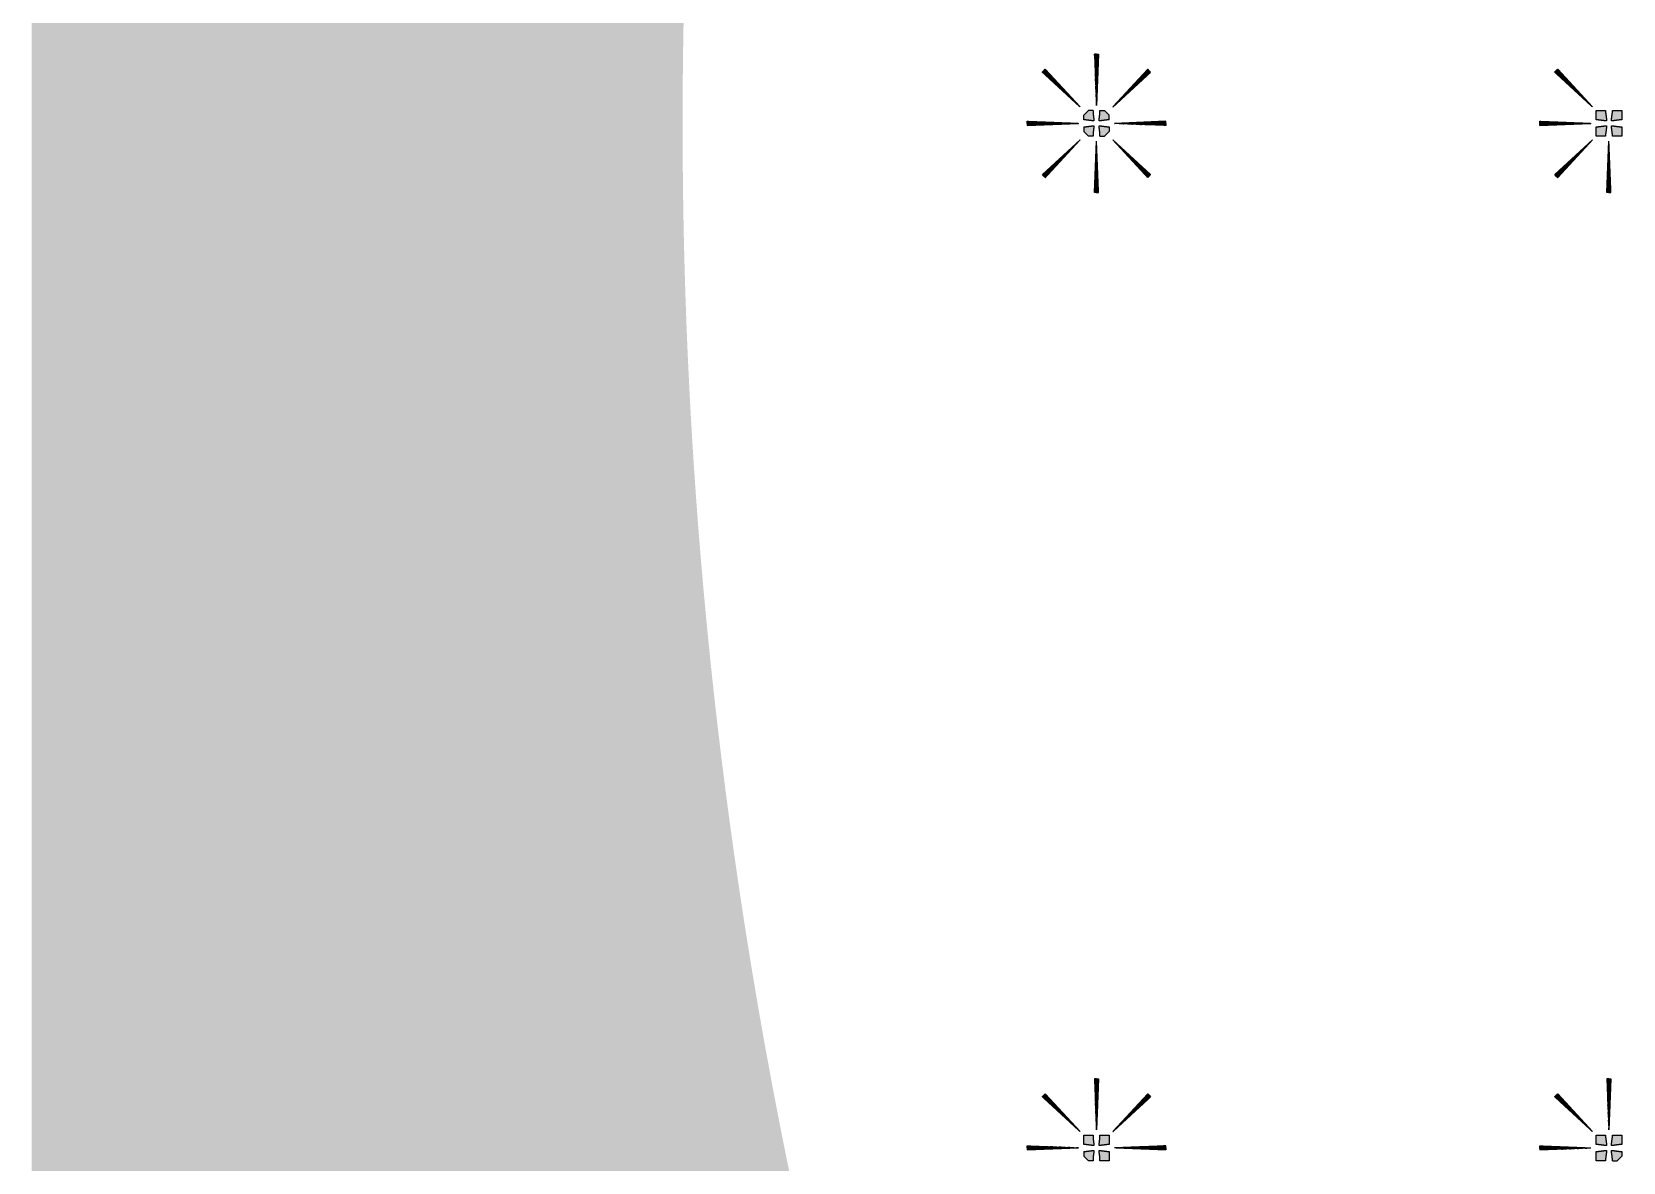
# Model space of a CAD drawing. Header units: inches. Extents: x 0 to 114300, y 0 to 114300.
# Drawn here: x 0 to 15528, y 47011 to 58043 of the extents above; entities that cross this region are included whole.
import ezdxf

# ---------------------------------------------------------------- set-up
doc = ezdxf.new("R2010")
doc.units = ezdxf.units.IN
doc.header["$MEASUREMENT"] = 0

msp = doc.modelspace()

# ---------------------------------------------------------------- hatches: boundary and pattern name
h = msp.add_hatch()
h.set_pattern_fill('ANSI31', color=256, scale=100)
h.set_pattern_definition([(45, (-3636.991615157836, -6349.999986349467), (-8.838834764831843, 8.838834764831843), [])])
h.paths.add_polyline_path([(114299.999984239, 1.365051866741851e-05), (-1.576103386469185e-05, 1.365053685731255e-05), (-1.57610047608614e-05, 114300.0000136505), (114299.999984239, 114300.0000136505)])
edge = h.paths.add_edge_path(flags=16)
edge.add_arc((57149.99912417756, 57150.00082753434), 50800, 288.35843707481706, 529.7953069524029, ccw=False)
edge.add_line((73149.9991241775, 8935.480193185991), (41149.9991241776, 8935.480193186))
edge.add_arc((57149.99912417756, 57150.00082753434), 50800, 190.2046930475971, 251.641562925183, ccw=False)
edge.add_arc((57149.9991244257, 57150.00082761667), 50800.00000025876, 169.795306952608, 190.2046930475971, ccw=False)
h = msp.add_hatch()
h.set_pattern_fill('ANSI31', color=256, scale=10)
h.set_pattern_definition([(45, (0, 0), (-0.8838834764831844, 0.8838834764831844), [])])
h.paths.add_polyline_path([(15513.9684, 47070.4995), (15468.4684, 47024.9995), (15422.9684, 47024.9995), (15422.9684, 47049.9995), (15419.9684, 47049.9995), (15419.9684, 47074.9995), (15416.9684, 47074.9995), (15416.9684, 47099.9995), (15413.9684, 47099.9995), (15413.9684, 47124.9995), (15438.9684, 47124.9995), (15438.9684, 47121.9995), (15463.9684, 47121.9995), (15463.9684, 47118.9995), (15488.9684, 47118.9995), (15488.9684, 47115.9995), (15513.9684, 47115.9995)])
h.paths.add_polyline_path([(10309.4684, 47024.9995), (10263.9684, 47070.4995), (10263.9684, 47115.9995), (10288.9684, 47115.9995), (10288.9684, 47118.9995), (10313.9684, 47118.9995), (10313.9684, 47121.9995), (10338.9684, 47121.9995), (10338.9684, 47124.9995), (10363.9684, 47124.9995), (10363.9684, 47099.9995), (10360.9684, 47099.9995), (10360.9684, 47074.9995), (10357.9684, 47074.9995), (10357.9684, 47049.9995), (10354.9684, 47049.9995), (10354.9684, 47024.9995)])
h.paths.add_polyline_path([(15354.9684, 47024.9995), (15263.9684, 47024.9995), (15263.9684, 47115.9995), (15288.9684, 47115.9995), (15288.9684, 47118.9995), (15313.9684, 47118.9995), (15313.9684, 47121.9995), (15338.9684, 47121.9995), (15338.9684, 47124.9995), (15363.9684, 47124.9995), (15363.9684, 47099.9995), (15360.9684, 47099.9995), (15360.9684, 47074.9995), (15357.9684, 47074.9995), (15357.9684, 47049.9995), (15354.9684, 47049.9995)])
h.paths.add_polyline_path([(15422.9684, 47274.9995), (15513.9684, 47274.9995), (15513.9684, 47183.9995), (15488.9684, 47183.9995), (15488.9684, 47180.9995), (15463.9684, 47180.9995), (15463.9684, 47177.9995), (15438.9684, 47177.9995), (15438.9684, 47174.9995), (15413.9684, 47174.9995), (15413.9684, 47199.9995), (15416.9684, 47199.9995), (15416.9684, 47224.9995), (15419.9684, 47224.9995), (15419.9684, 47249.9995), (15422.9684, 47249.9995)])
h.paths.add_polyline_path([(15263.9684, 47183.9995), (15263.9684, 47274.9995), (15354.9684, 47274.9995), (15354.9684, 47249.9995), (15357.9684, 47249.9995), (15357.9684, 47224.9995), (15360.9684, 47224.9995), (15360.9684, 47199.9995), (15363.9684, 47199.9995), (15363.9684, 47174.9995), (15338.9684, 47174.9995), (15338.9684, 47177.9995), (15313.9684, 47177.9995), (15313.9684, 47180.9995), (15288.9684, 47180.9995), (15288.9684, 47183.9995)])
h.paths.add_polyline_path([(10513.9684, 47115.9995), (10513.9684, 47024.9995), (10422.9684, 47024.9995), (10422.9684, 47049.9995), (10419.9684, 47049.9995), (10419.9684, 47074.9995), (10416.9684, 47074.9995), (10416.9684, 47099.9995), (10413.9684, 47099.9995), (10413.9684, 47124.9995), (10438.9684, 47124.9995), (10438.9684, 47121.9995), (10463.9684, 47121.9995), (10463.9684, 47118.9995), (10488.9684, 47118.9995), (10488.9684, 47115.9995)])
h.paths.add_polyline_path([(10422.9684, 47274.9995), (10513.9684, 47274.9995), (10513.9684, 47183.9995), (10488.9684, 47183.9995), (10488.9684, 47180.9995), (10463.9684, 47180.9995), (10463.9684, 47177.9995), (10438.9684, 47177.9995), (10438.9684, 47174.9995), (10413.9684, 47174.9995), (10413.9684, 47199.9995), (10416.9684, 47199.9995), (10416.9684, 47224.9995), (10419.9684, 47224.9995), (10419.9684, 47249.9995), (10422.9684, 47249.9995)])
h.paths.add_polyline_path([(10263.9684, 47183.9995), (10263.9684, 47274.9995), (10354.9684, 47274.9995), (10354.9684, 47249.9995), (10357.9684, 47249.9995), (10357.9684, 47224.9995), (10360.9684, 47224.9995), (10360.9684, 47199.9995), (10363.9684, 47199.9995), (10363.9684, 47174.9995), (10338.9684, 47174.9995), (10338.9684, 47177.9995), (10313.9684, 47177.9995), (10313.9684, 47180.9995), (10288.9684, 47180.9995), (10288.9684, 47183.9995)])
h.paths.add_polyline_path([(10513.9684, 57070.4995), (10468.4684, 57024.9995), (10422.9684, 57024.9995), (10422.9684, 57049.9995), (10419.9684, 57049.9995), (10419.9684, 57074.9995), (10416.9684, 57074.9995), (10416.9684, 57099.9995), (10413.9684, 57099.9995), (10413.9684, 57124.9995), (10438.9684, 57124.9995), (10438.9684, 57121.9995), (10463.9684, 57121.9995), (10463.9684, 57118.9995), (10488.9684, 57118.9995), (10488.9684, 57115.9995), (10513.9684, 57115.9995)])
h.paths.add_polyline_path([(10309.4684, 57024.9995), (10263.9684, 57070.4995), (10263.9684, 57115.9995), (10288.9684, 57115.9995), (10288.9684, 57118.9995), (10313.9684, 57118.9995), (10313.9684, 57121.9995), (10338.9684, 57121.9995), (10338.9684, 57124.9995), (10363.9684, 57124.9995), (10363.9684, 57099.9995), (10360.9684, 57099.9995), (10360.9684, 57074.9995), (10357.9684, 57074.9995), (10357.9684, 57049.9995), (10354.9684, 57049.9995), (10354.9684, 57024.9995)])
h.paths.add_polyline_path([(10263.9684, 57229.4995), (10309.4684, 57274.9995), (10354.9684, 57274.9995), (10354.9684, 57249.9995), (10357.9684, 57249.9995), (10357.9684, 57224.9995), (10360.9684, 57224.9995), (10360.9684, 57199.9995), (10363.9684, 57199.9995), (10363.9684, 57174.9995), (10338.9684, 57174.9995), (10338.9684, 57177.9995), (10313.9684, 57177.9995), (10313.9684, 57180.9995), (10288.9684, 57180.9995), (10288.9684, 57183.9995), (10263.9684, 57183.9995)])
h.paths.add_polyline_path([(10513.9684, 57229.4995), (10468.4684, 57274.9995), (10422.9684, 57274.9995), (10422.9684, 57249.9995), (10419.9684, 57249.9995), (10419.9684, 57224.9995), (10416.9684, 57224.9995), (10416.9684, 57199.9995), (10413.9684, 57199.9995), (10413.9684, 57174.9995), (10438.9684, 57174.9995), (10438.9684, 57177.9995), (10463.9684, 57177.9995), (10463.9684, 57180.9995), (10488.9684, 57180.9995), (10488.9684, 57183.9995), (10513.9684, 57183.9995)])
h.paths.add_polyline_path([(15354.9684, 57024.9995), (15263.9684, 57024.9995), (15263.9684, 57115.9995), (15288.9684, 57115.9995), (15288.9684, 57118.9995), (15313.9684, 57118.9995), (15313.9684, 57121.9995), (15338.9684, 57121.9995), (15338.9684, 57124.9995), (15363.9684, 57124.9995), (15363.9684, 57099.9995), (15360.9684, 57099.9995), (15360.9684, 57074.9995), (15357.9684, 57074.9995), (15357.9684, 57049.9995), (15354.9684, 57049.9995)])
h.paths.add_polyline_path([(15513.9684, 57115.9995), (15513.9684, 57024.9995), (15422.9684, 57024.9995), (15422.9684, 57049.9995), (15419.9684, 57049.9995), (15419.9684, 57074.9995), (15416.9684, 57074.9995), (15416.9684, 57099.9995), (15413.9684, 57099.9995), (15413.9684, 57124.9995), (15438.9684, 57124.9995), (15438.9684, 57121.9995), (15463.9684, 57121.9995), (15463.9684, 57118.9995), (15488.9684, 57118.9995), (15488.9684, 57115.9995)])
h.paths.add_polyline_path([(15422.9684, 57274.9995), (15513.9684, 57274.9995), (15513.9684, 57183.9995), (15488.9684, 57183.9995), (15488.9684, 57180.9995), (15463.9684, 57180.9995), (15463.9684, 57177.9995), (15438.9684, 57177.9995), (15438.9684, 57174.9995), (15413.9684, 57174.9995), (15413.9684, 57199.9995), (15416.9684, 57199.9995), (15416.9684, 57224.9995), (15419.9684, 57224.9995), (15419.9684, 57249.9995), (15422.9684, 57249.9995)])
h.paths.add_polyline_path([(15263.9684, 57183.9995), (15263.9684, 57274.9995), (15354.9684, 57274.9995), (15354.9684, 57249.9995), (15357.9684, 57249.9995), (15357.9684, 57224.9995), (15360.9684, 57224.9995), (15360.9684, 57199.9995), (15363.9684, 57199.9995), (15363.9684, 57174.9995), (15338.9684, 57174.9995), (15338.9684, 57177.9995), (15313.9684, 57177.9995), (15313.9684, 57180.9995), (15288.9684, 57180.9995), (15288.9684, 57183.9995)])
h.paths.add_polyline_path([(15513.9684, 67229.4995), (15468.4684, 67274.9995), (15422.9684, 67274.9995), (15422.9684, 67249.9995), (15419.9684, 67249.9995), (15419.9684, 67224.9995), (15416.9684, 67224.9995), (15416.9684, 67199.9995), (15413.9684, 67199.9995), (15413.9684, 67174.9995), (15438.9684, 67174.9995), (15438.9684, 67177.9995), (15463.9684, 67177.9995), (15463.9684, 67180.9995), (15488.9684, 67180.9995), (15488.9684, 67183.9995), (15513.9684, 67183.9995)])
h.paths.add_polyline_path([(10309.4684, 67274.995), (10263.9684, 67229.495), (10263.9684, 67183.995), (10288.9684, 67183.995), (10288.9684, 67180.995), (10313.9684, 67180.995), (10313.9684, 67177.995), (10338.9684, 67177.995), (10338.9684, 67174.995), (10363.9684, 67174.995), (10363.9684, 67199.995), (10360.9684, 67199.995), (10360.9684, 67224.995), (10357.9684, 67224.995), (10357.9684, 67249.995), (10354.9684, 67249.995), (10354.9684, 67274.995)])
h.paths.add_polyline_path([(15354.9684, 67024.9995), (15263.9684, 67024.9995), (15263.9684, 67115.9995), (15288.9684, 67115.9995), (15288.9684, 67118.9995), (15313.9684, 67118.9995), (15313.9684, 67121.9995), (15338.9684, 67121.9995), (15338.9684, 67124.9995), (15363.9684, 67124.9995), (15363.9684, 67099.9995), (15360.9684, 67099.9995), (15360.9684, 67074.9995), (15357.9684, 67074.9995), (15357.9684, 67049.9995), (15354.9684, 67049.9995)])
h.paths.add_polyline_path([(15513.9684, 67115.9995), (15513.9684, 67024.9995), (15422.9684, 67024.9995), (15422.9684, 67049.9995), (15419.9684, 67049.9995), (15419.9684, 67074.9995), (15416.9684, 67074.9995), (15416.9684, 67099.9995), (15413.9684, 67099.9995), (15413.9684, 67124.9995), (15438.9684, 67124.9995), (15438.9684, 67121.9995), (15463.9684, 67121.9995), (15463.9684, 67118.9995), (15488.9684, 67118.9995), (15488.9684, 67115.9995)])
h.paths.add_polyline_path([(15263.9684, 67183.9995), (15263.9684, 67274.9995), (15354.9684, 67274.9995), (15354.9684, 67249.9995), (15357.9684, 67249.9995), (15357.9684, 67224.9995), (15360.9684, 67224.9995), (15360.9684, 67199.9995), (15363.9684, 67199.9995), (15363.9684, 67174.9995), (15338.9684, 67174.9995), (15338.9684, 67177.9995), (15313.9684, 67177.9995), (15313.9684, 67180.9995), (15288.9684, 67180.9995), (15288.9684, 67183.9995)])
h.paths.add_polyline_path([(10354.9684, 67024.995), (10263.9684, 67024.995), (10263.9684, 67115.995), (10288.9684, 67115.995), (10288.9684, 67118.995), (10313.9684, 67118.995), (10313.9684, 67121.995), (10338.9684, 67121.995), (10338.9684, 67124.995), (10363.9684, 67124.995), (10363.9684, 67099.995), (10360.9684, 67099.995), (10360.9684, 67074.995), (10357.9684, 67074.995), (10357.9684, 67049.995), (10354.9684, 67049.995)])
h.paths.add_polyline_path([(10513.9684, 67115.995), (10513.9684, 67024.995), (10422.9684, 67024.995), (10422.9684, 67049.995), (10419.9684, 67049.995), (10419.9684, 67074.995), (10416.9684, 67074.995), (10416.9684, 67099.995), (10413.9684, 67099.995), (10413.9684, 67124.995), (10438.9684, 67124.995), (10438.9684, 67121.995), (10463.9684, 67121.995), (10463.9684, 67118.995), (10488.9684, 67118.995), (10488.9684, 67115.995)])
h.paths.add_polyline_path([(10422.9684, 67274.995), (10513.9684, 67274.995), (10513.9684, 67183.995), (10488.9684, 67183.995), (10488.9684, 67180.995), (10463.9684, 67180.995), (10463.9684, 67177.995), (10438.9684, 67177.995), (10438.9684, 67174.995), (10413.9684, 67174.995), (10413.9684, 67199.995), (10416.9684, 67199.995), (10416.9684, 67224.995), (10419.9684, 67224.995), (10419.9684, 67249.995), (10422.9684, 67249.995)])
h = msp.add_hatch()
h.set_pattern_fill('ANSI31', color=256)
h.set_pattern_definition([(45, (-1.818989403545856e-12, -9959.995499999997), (-0.08838834764831845, 0.08838834764831845), [])])
h.paths.add_polyline_path([(10368.9684, 57824.9995), (10388.9684, 57324.9995), (10408.9684, 57824.9995), (10388.9684, 57824.9995)])
edge = h.paths.add_edge_path()
edge.add_line((10388.9684, 57314.9995), (10388.9684, 57324.9995))
h = msp.add_hatch()
h.set_pattern_fill('ANSI31', color=256, angle=45)
h.set_pattern_definition([(90, (50460.17929237087, 2386.568597283627), (-0.125, 0), [])])
h.paths.add_polyline_path([(9860.917534723678, 57649.76609402887), (10228.61306094067, 57310.35483905933), (9889.201805971137, 57678.05036527632), (9875.059670347404, 57663.9082296526)])
edge = h.paths.add_edge_path()
edge.add_line((10235.68412875255, 57303.28377124746), (10228.61306094068, 57310.35483905933))
h = msp.add_hatch()
h.set_pattern_fill('ANSI31', color=256, angle=-45.00000000000001)
h.set_pattern_definition([(360, (-44374.46250271638, 17078.78860762916), (2.775557561562891e-17, 0.125), [])])
h.paths.add_polyline_path([(10888.73499402886, 57678.05036527632), (10549.32373905932, 57310.35483905933), (10917.01926527633, 57649.76609402887), (10902.87712965259, 57663.9082296526)])
edge = h.paths.add_edge_path()
edge.add_line((10542.25267124745, 57303.28377124746), (10549.32373905932, 57310.35483905933))
h = msp.add_hatch()
h.set_pattern_fill('ANSI31', color=256, angle=45)
h.set_pattern_definition([(90, (55460.17929237087, 2386.568597283627), (-0.125, 0), [])])
h.paths.add_polyline_path([(14860.91753472368, 57649.76609402887), (15228.61306094067, 57310.35483905933), (14889.20180597114, 57678.05036527632), (14875.05967034741, 57663.9082296526)])
edge = h.paths.add_edge_path()
edge.add_line((15235.68412875255, 57303.28377124746), (15228.61306094069, 57310.35483905933))
h = msp.add_hatch()
h.set_pattern_fill('ANSI31', color=256, angle=90)
h.set_pattern_definition([(135, (77498.9634, 46761.03109999999), (-0.08838834764831845, -0.08838834764831845), [])])
h.paths.add_polyline_path([(9713.968399999998, 57129.9995), (10213.9684, 57149.9995), (9713.968399999998, 57169.9995), (9713.968399999998, 57149.9995)])
edge = h.paths.add_edge_path()
edge.add_line((10223.9684, 57149.9995), (10213.9684, 57149.9995))
h = msp.add_hatch()
h.set_pattern_fill('ANSI31', color=256, angle=-90.00000000000001)
h.set_pattern_definition([(315, (-56721.0266, 67538.96790000002), (0.08838834764831846, 0.08838834764831843), [])])
h.paths.add_polyline_path([(11063.9684, 57169.9995), (10563.9684, 57149.9995), (11063.9684, 57129.9995), (11063.9684, 57149.9995)])
edge = h.paths.add_edge_path()
edge.add_line((10553.9684, 57149.9995), (10563.9684, 57149.9995))
h = msp.add_hatch()
h.set_pattern_fill('ANSI31', color=256, angle=90)
h.set_pattern_definition([(135, (82498.9634, 46761.03109999999), (-0.08838834764831845, -0.08838834764831845), [])])
h.paths.add_polyline_path([(14713.9684, 57129.9995), (15213.9684, 57149.9995), (14713.9684, 57169.9995), (14713.9684, 57149.9995)])
edge = h.paths.add_edge_path()
edge.add_line((15223.9684, 57149.9995), (15213.9684, 57149.9995))
h = msp.add_hatch()
h.set_pattern_fill('ANSI31', color=256, angle=135)
h.set_pattern_definition([(180, (65152.39930271638, 97221.21039237085), (-7.654042494670959e-18, -0.125), [])])
h.paths.add_polyline_path([(9889.20180597113, 56621.94863472366), (10228.61306094067, 56989.64416094067), (9860.917534723663, 56650.23290597113), (9875.059670347404, 56636.0907703474)])
edge = h.paths.add_edge_path()
edge.add_line((10235.68412875253, 56996.71522875253), (10228.61306094067, 56989.64416094067))
h = msp.add_hatch()
h.set_pattern_fill('ANSI31', color=256, angle=225)
h.set_pattern_definition([(270, (-29682.24249237086, 111913.4304027164), (0.125, -1.530808498934192e-17), [])])
h.paths.add_polyline_path([(10917.01926527632, 56650.23290597113), (10549.32373905932, 56989.64416094067), (10888.73499402886, 56621.94863472367), (10902.87712965259, 56636.0907703474)])
edge = h.paths.add_edge_path()
edge.add_line((10542.25267124745, 56996.71522875253), (10549.32373905931, 56989.64416094067))
h = msp.add_hatch()
h.set_pattern_fill('ANSI31', color=256, angle=135)
h.set_pattern_definition([(180, (70152.39930271638, 97221.21039237085), (-7.654042494670959e-18, -0.125), [])])
h.paths.add_polyline_path([(14889.20180597113, 56621.94863472366), (15228.61306094067, 56989.64416094067), (14860.91753472367, 56650.23290597113), (14875.05967034741, 56636.0907703474)])
edge = h.paths.add_edge_path()
edge.add_line((15235.68412875254, 56996.71522875253), (15228.61306094067, 56989.64416094067))
h = msp.add_hatch()
h.set_pattern_fill('ANSI31', color=256, angle=180)
h.set_pattern_definition([(225, (20777.93680000001, 124259.9945), (0.08838834764831843, -0.08838834764831846), [])])
h.paths.add_polyline_path([(10408.9684, 56474.9995), (10388.9684, 56974.9995), (10368.9684, 56474.9995), (10388.9684, 56474.9995)])
edge = h.paths.add_edge_path()
edge.add_line((10388.9684, 56984.9995), (10388.9684, 56974.9995))
h = msp.add_hatch()
h.set_pattern_fill('ANSI31', color=256, angle=180)
h.set_pattern_definition([(225, (25777.93680000001, 124259.9945), (0.08838834764831843, -0.08838834764831846), [])])
h.paths.add_polyline_path([(15408.9684, 56474.9995), (15388.9684, 56974.9995), (15368.9684, 56474.9995), (15388.9684, 56474.9995)])
edge = h.paths.add_edge_path()
edge.add_line((15388.9684, 56984.9995), (15388.9684, 56974.9995))
h = msp.add_hatch()
h.set_pattern_fill('ANSI31', color=256, angle=45)
h.set_pattern_definition([(90, (50460.17929237087, -7613.431402716365), (-0.125, 0), [])])
h.paths.add_polyline_path([(9860.917534723676, 47649.76609402888), (10228.61306094067, 47310.35483905934), (9889.201805971135, 47678.05036527633), (9875.059670347402, 47663.9082296526)])
edge = h.paths.add_edge_path()
edge.add_line((10235.68412875255, 47303.28377124747), (10228.61306094068, 47310.35483905934))
h = msp.add_hatch()
h.set_pattern_fill('ANSI31', color=256)
h.set_pattern_definition([(45, (-3.637978807091713e-12, -19959.99549999999), (-0.08838834764831845, 0.08838834764831845), [])])
h.paths.add_polyline_path([(10368.9684, 47824.99950000001), (10388.9684, 47324.99950000001), (10408.9684, 47824.99950000001), (10388.9684, 47824.99950000001)])
edge = h.paths.add_edge_path()
edge.add_line((10388.9684, 47314.99950000001), (10388.9684, 47324.99950000001))
h = msp.add_hatch()
h.set_pattern_fill('ANSI31', color=256, angle=-45.00000000000001)
h.set_pattern_definition([(360, (-44374.46250271639, 7078.788607629165), (2.775557561562891e-17, 0.125), [])])
h.paths.add_polyline_path([(10888.73499402886, 47678.05036527633), (10549.32373905932, 47310.35483905934), (10917.01926527632, 47649.76609402888), (10902.87712965259, 47663.9082296526)])
edge = h.paths.add_edge_path()
edge.add_line((10542.25267124745, 47303.28377124747), (10549.32373905932, 47310.35483905934))
h = msp.add_hatch()
h.set_pattern_fill('ANSI31', color=256, angle=45)
h.set_pattern_definition([(90, (55460.17929237087, -7613.431402716373), (-0.125, 0), [])])
h.paths.add_polyline_path([(14860.91753472368, 47649.76609402887), (15228.61306094067, 47310.35483905933), (14889.20180597114, 47678.05036527632), (14875.05967034741, 47663.9082296526)])
edge = h.paths.add_edge_path()
edge.add_line((15235.68412875255, 47303.28377124746), (15228.61306094069, 47310.35483905933))
h = msp.add_hatch()
h.set_pattern_fill('ANSI31', color=256)
h.set_pattern_definition([(45, (5000, -19959.9955), (-0.08838834764831845, 0.08838834764831845), [])])
h.paths.add_polyline_path([(15368.9684, 47824.9995), (15388.9684, 47324.9995), (15408.9684, 47824.9995), (15388.9684, 47824.9995)])
edge = h.paths.add_edge_path()
edge.add_line((15388.9684, 47314.9995), (15388.9684, 47324.9995))
h = msp.add_hatch()
h.set_pattern_fill('ANSI31', color=256, angle=90)
h.set_pattern_definition([(135, (77498.9634, 36761.0311), (-0.08838834764831845, -0.08838834764831845), [])])
h.paths.add_polyline_path([(9713.968399999996, 47129.99950000001), (10213.9684, 47149.99950000001), (9713.968399999996, 47169.99950000001), (9713.968399999996, 47149.99950000001)])
edge = h.paths.add_edge_path()
edge.add_line((10223.9684, 47149.99950000001), (10213.9684, 47149.99950000001))
h = msp.add_hatch()
h.set_pattern_fill('ANSI31', color=256, angle=-90.00000000000001)
h.set_pattern_definition([(315, (-56721.0266, 57538.96790000002), (0.08838834764831846, 0.08838834764831843), [])])
h.paths.add_polyline_path([(11063.9684, 47169.99950000001), (10563.9684, 47149.99950000001), (11063.9684, 47129.99950000001), (11063.9684, 47149.99950000001)])
edge = h.paths.add_edge_path()
edge.add_line((10553.9684, 47149.99950000001), (10563.9684, 47149.99950000001))
h = msp.add_hatch()
h.set_pattern_fill('ANSI31', color=256, angle=90)
h.set_pattern_definition([(135, (82498.9634, 36761.03109999999), (-0.08838834764831845, -0.08838834764831845), [])])
h.paths.add_polyline_path([(14713.9684, 47129.9995), (15213.9684, 47149.9995), (14713.9684, 47169.9995), (14713.9684, 47149.9995)])
edge = h.paths.add_edge_path()
edge.add_line((15223.9684, 47149.9995), (15213.9684, 47149.9995))

# ---------------------------------------------------------------- linework, layer by layer
for p, q in [((10388.9684, 57824.9995), (10368.9684, 57824.9995)), ((10368.9684, 57824.9995), (10388.9684, 57324.9995)), ((10388.9684, 57824.9995), (10408.9684, 57824.9995)), ((10408.9684, 57824.9995), (10388.9684, 57324.9995)), ((9875.059670347404, 57663.9082296526), (9860.917534723678, 57649.76609402887)), ((9860.917534723678, 57649.76609402887), (10228.61306094067, 57310.35483905933)), ((9875.059670347404, 57663.9082296526), (9889.201805971137, 57678.05036527632)), ((9889.201805971137, 57678.05036527632), (10228.61306094067, 57310.35483905933)), ((10888.73499402886, 57678.05036527632), (10549.32373905932, 57310.35483905933)), ((10917.01926527633, 57649.76609402887), (10549.32373905932, 57310.35483905933)), ((10902.87712965259, 57663.9082296526), (10888.73499402886, 57678.05036527632)), ((10902.87712965259, 57663.9082296526), (10917.01926527633, 57649.76609402887)), ((14875.05967034741, 57663.9082296526), (14860.91753472368, 57649.76609402887)), ((14860.91753472368, 57649.76609402887), (15228.61306094067, 57310.35483905933)), ((14875.05967034741, 57663.9082296526), (14889.20180597114, 57678.05036527632)), ((14889.20180597114, 57678.05036527632), (15228.61306094067, 57310.35483905933)), ((9713.968399999998, 57149.9995), (9713.968399999998, 57169.9995)), ((9713.968399999998, 57169.9995), (10213.9684, 57149.9995)), ((9713.968399999998, 57149.9995), (9713.968399999998, 57129.9995)), ((9713.968399999998, 57129.9995), (10213.9684, 57149.9995)), ((10263.9684, 57229.4995), (10309.4684, 57274.9995)), ((10263.9684, 57183.9995), (10263.9684, 57229.4995)), ((10288.9684, 57183.9995), (10263.9684, 57183.9995)), ((10288.9684, 57180.9995), (10288.9684, 57183.9995)), ((10313.9684, 57180.9995), (10288.9684, 57180.9995)), ((10354.9684, 57274.9995), (10309.4684, 57274.9995)), ((10313.9684, 57177.9995), (10313.9684, 57180.9995)), ((10338.9684, 57177.9995), (10313.9684, 57177.9995)), ((10338.9684, 57174.9995), (10338.9684, 57177.9995)), ((10363.9684, 57174.9995), (10338.9684, 57174.9995)), ((10354.9684, 57274.9995), (10354.9684, 57249.9995)), ((10354.9684, 57249.9995), (10357.9684, 57249.9995)), ((10357.9684, 57249.9995), (10357.9684, 57224.9995)), ((10357.9684, 57224.9995), (10360.9684, 57224.9995)), ((10360.9684, 57224.9995), (10360.9684, 57199.9995)), ((10360.9684, 57199.9995), (10363.9684, 57199.9995)), ((10363.9684, 57199.9995), (10363.9684, 57174.9995)), ((10413.9684, 57174.9995), (10413.9684, 57199.9995)), ((10413.9684, 57199.9995), (10416.9684, 57199.9995)), ((10438.9684, 57174.9995), (10413.9684, 57174.9995)), ((10416.9684, 57199.9995), (10416.9684, 57224.9995)), ((10416.9684, 57224.9995), (10419.9684, 57224.9995)), ((10419.9684, 57224.9995), (10419.9684, 57249.9995)), ((10419.9684, 57249.9995), (10422.9684, 57249.9995)), ((10422.9684, 57249.9995), (10422.9684, 57274.9995)), ((10422.9684, 57274.9995), (10468.4684, 57274.9995)), ((10463.9684, 57177.9995), (10438.9684, 57177.9995)), ((10438.9684, 57177.9995), (10438.9684, 57174.9995)), ((10488.9684, 57180.9995), (10463.9684, 57180.9995)), ((10463.9684, 57180.9995), (10463.9684, 57177.9995)), ((10513.9684, 57229.4995), (10468.4684, 57274.9995)), ((10513.9684, 57183.9995), (10488.9684, 57183.9995)), ((10488.9684, 57183.9995), (10488.9684, 57180.9995)), ((10513.9684, 57183.9995), (10513.9684, 57229.4995)), ((11063.9684, 57169.9995), (10563.9684, 57149.9995)), ((11063.9684, 57129.9995), (10563.9684, 57149.9995)), ((11063.9684, 57149.9995), (11063.9684, 57169.9995)), ((11063.9684, 57149.9995), (11063.9684, 57129.9995)), ((14713.9684, 57149.9995), (14713.9684, 57169.9995)), ((14713.9684, 57169.9995), (15213.9684, 57149.9995)), ((14713.9684, 57149.9995), (14713.9684, 57129.9995)), ((14713.9684, 57129.9995), (15213.9684, 57149.9995)), ((15263.9684, 57274.9995), (15354.9684, 57274.9995)), ((15263.9684, 57183.9995), (15263.9684, 57274.9995)), ((15288.9684, 57183.9995), (15263.9684, 57183.9995)), ((15288.9684, 57180.9995), (15288.9684, 57183.9995)), ((15313.9684, 57180.9995), (15288.9684, 57180.9995)), ((15313.9684, 57177.9995), (15313.9684, 57180.9995)), ((15338.9684, 57177.9995), (15313.9684, 57177.9995)), ((15338.9684, 57174.9995), (15338.9684, 57177.9995)), ((15363.9684, 57174.9995), (15338.9684, 57174.9995)), ((15354.9684, 57274.9995), (15354.9684, 57249.9995)), ((15354.9684, 57249.9995), (15357.9684, 57249.9995)), ((15357.9684, 57249.9995), (15357.9684, 57224.9995)), ((15357.9684, 57224.9995), (15360.9684, 57224.9995)), ((15360.9684, 57224.9995), (15360.9684, 57199.9995)), ((15360.9684, 57199.9995), (15363.9684, 57199.9995)), ((15363.9684, 57199.9995), (15363.9684, 57174.9995)), ((15413.9684, 57174.9995), (15413.9684, 57199.9995)), ((15413.9684, 57199.9995), (15416.9684, 57199.9995)), ((15438.9684, 57174.9995), (15413.9684, 57174.9995)), ((15416.9684, 57199.9995), (15416.9684, 57224.9995)), ((15416.9684, 57224.9995), (15419.9684, 57224.9995)), ((15419.9684, 57224.9995), (15419.9684, 57249.9995)), ((15419.9684, 57249.9995), (15422.9684, 57249.9995)), ((15422.9684, 57249.9995), (15422.9684, 57274.9995)), ((15422.9684, 57274.9995), (15513.9684, 57274.9995)), ((15463.9684, 57177.9995), (15438.9684, 57177.9995)), ((15438.9684, 57177.9995), (15438.9684, 57174.9995)), ((15488.9684, 57180.9995), (15463.9684, 57180.9995)), ((15463.9684, 57180.9995), (15463.9684, 57177.9995)), ((15513.9684, 57183.9995), (15488.9684, 57183.9995)), ((15488.9684, 57183.9995), (15488.9684, 57180.9995)), ((15513.9684, 57274.9995), (15513.9684, 57183.9995)), ((9860.917534723663, 56650.23290597113), (10228.61306094067, 56989.64416094067)), ((9889.20180597113, 56621.94863472366), (10228.61306094067, 56989.64416094067)), ((10263.9684, 57115.9995), (10288.9684, 57115.9995)), ((10263.9684, 57115.9995), (10263.9684, 57070.4995)), ((10309.4684, 57024.9995), (10263.9684, 57070.4995)), ((10288.9684, 57115.9995), (10288.9684, 57118.9995)), ((10288.9684, 57118.9995), (10313.9684, 57118.9995)), ((10354.9684, 57024.9995), (10309.4684, 57024.9995)), ((10313.9684, 57118.9995), (10313.9684, 57121.9995)), ((10313.9684, 57121.9995), (10338.9684, 57121.9995)), ((10338.9684, 57121.9995), (10338.9684, 57124.9995)), ((10338.9684, 57124.9995), (10363.9684, 57124.9995)), ((10357.9684, 57049.9995), (10354.9684, 57049.9995)), ((10354.9684, 57049.9995), (10354.9684, 57024.9995)), ((10360.9684, 57074.9995), (10357.9684, 57074.9995)), ((10357.9684, 57074.9995), (10357.9684, 57049.9995)), ((10363.9684, 57099.9995), (10360.9684, 57099.9995)), ((10360.9684, 57099.9995), (10360.9684, 57074.9995)), ((10363.9684, 57124.9995), (10363.9684, 57099.9995)), ((10413.9684, 57099.9995), (10413.9684, 57124.9995)), ((10413.9684, 57124.9995), (10438.9684, 57124.9995)), ((10416.9684, 57099.9995), (10413.9684, 57099.9995)), ((10416.9684, 57074.9995), (10416.9684, 57099.9995)), ((10419.9684, 57074.9995), (10416.9684, 57074.9995)), ((10419.9684, 57049.9995), (10419.9684, 57074.9995)), ((10422.9684, 57049.9995), (10419.9684, 57049.9995)), ((10422.9684, 57024.9995), (10422.9684, 57049.9995)), ((10422.9684, 57024.9995), (10468.4684, 57024.9995)), ((10438.9684, 57124.9995), (10438.9684, 57121.9995)), ((10438.9684, 57121.9995), (10463.9684, 57121.9995)), ((10463.9684, 57121.9995), (10463.9684, 57118.9995)), ((10463.9684, 57118.9995), (10488.9684, 57118.9995)), ((10513.9684, 57070.4995), (10468.4684, 57024.9995)), ((10488.9684, 57118.9995), (10488.9684, 57115.9995)), ((10488.9684, 57115.9995), (10513.9684, 57115.9995)), ((10513.9684, 57115.9995), (10513.9684, 57070.4995)), ((10888.73499402886, 56621.94863472367), (10549.32373905932, 56989.64416094067)), ((10917.01926527632, 56650.23290597113), (10549.32373905932, 56989.64416094067)), ((14860.91753472367, 56650.23290597113), (15228.61306094067, 56989.64416094067)), ((14889.20180597113, 56621.94863472366), (15228.61306094067, 56989.64416094067)), ((15263.9684, 57024.9995), (15263.9684, 57115.9995)), ((15263.9684, 57115.9995), (15288.9684, 57115.9995)), ((15354.9684, 57024.9995), (15263.9684, 57024.9995)), ((15288.9684, 57115.9995), (15288.9684, 57118.9995)), ((15288.9684, 57118.9995), (15313.9684, 57118.9995)), ((15313.9684, 57118.9995), (15313.9684, 57121.9995)), ((15313.9684, 57121.9995), (15338.9684, 57121.9995)), ((15338.9684, 57121.9995), (15338.9684, 57124.9995)), ((15338.9684, 57124.9995), (15363.9684, 57124.9995)), ((15357.9684, 57049.9995), (15354.9684, 57049.9995)), ((15354.9684, 57049.9995), (15354.9684, 57024.9995)), ((15360.9684, 57074.9995), (15357.9684, 57074.9995)), ((15357.9684, 57074.9995), (15357.9684, 57049.9995)), ((15363.9684, 57099.9995), (15360.9684, 57099.9995)), ((15360.9684, 57099.9995), (15360.9684, 57074.9995)), ((15363.9684, 57124.9995), (15363.9684, 57099.9995)), ((15413.9684, 57099.9995), (15413.9684, 57124.9995)), ((15413.9684, 57124.9995), (15438.9684, 57124.9995)), ((15416.9684, 57099.9995), (15413.9684, 57099.9995)), ((15416.9684, 57074.9995), (15416.9684, 57099.9995)), ((15419.9684, 57074.9995), (15416.9684, 57074.9995)), ((15419.9684, 57049.9995), (15419.9684, 57074.9995)), ((15422.9684, 57049.9995), (15419.9684, 57049.9995)), ((15422.9684, 57024.9995), (15422.9684, 57049.9995)), ((15513.9684, 57024.9995), (15422.9684, 57024.9995)), ((15438.9684, 57124.9995), (15438.9684, 57121.9995)), ((15438.9684, 57121.9995), (15463.9684, 57121.9995)), ((15463.9684, 57121.9995), (15463.9684, 57118.9995)), ((15463.9684, 57118.9995), (15488.9684, 57118.9995)), ((15488.9684, 57118.9995), (15488.9684, 57115.9995)), ((15488.9684, 57115.9995), (15513.9684, 57115.9995)), ((15513.9684, 57115.9995), (15513.9684, 57024.9995)), ((10368.9684, 56474.9995), (10388.9684, 56974.9995)), ((10408.9684, 56474.9995), (10388.9684, 56974.9995)), ((15368.9684, 56474.9995), (15388.9684, 56974.9995)), ((15408.9684, 56474.9995), (15388.9684, 56974.9995)), ((9875.059670347404, 56636.0907703474), (9860.917534723663, 56650.23290597113)), ((9875.059670347404, 56636.0907703474), (9889.20180597113, 56621.94863472366)), ((10902.87712965259, 56636.0907703474), (10888.73499402886, 56621.94863472367)), ((10902.87712965259, 56636.0907703474), (10917.01926527632, 56650.23290597113)), ((14875.05967034741, 56636.0907703474), (14860.91753472367, 56650.23290597113)), ((14875.05967034741, 56636.0907703474), (14889.20180597113, 56621.94863472366)), ((10388.9684, 56474.9995), (10368.9684, 56474.9995)), ((10388.9684, 56474.9995), (10408.9684, 56474.9995)), ((15388.9684, 56474.9995), (15368.9684, 56474.9995)), ((15388.9684, 56474.9995), (15408.9684, 56474.9995)), ((9875.059670347402, 47663.9082296526), (9889.201805971135, 47678.05036527633)), ((9889.201805971135, 47678.05036527633), (10228.61306094067, 47310.35483905934)), ((10388.9684, 47824.99950000001), (10368.9684, 47824.99950000001)), ((10368.9684, 47824.99950000001), (10388.9684, 47324.99950000001)), ((10388.9684, 47824.99950000001), (10408.9684, 47824.99950000001)), ((10408.9684, 47824.99950000001), (10388.9684, 47324.99950000001)), ((10888.73499402886, 47678.05036527633), (10549.32373905932, 47310.35483905934)), ((10902.87712965259, 47663.9082296526), (10888.73499402886, 47678.05036527633)), ((14875.05967034741, 47663.9082296526), (14889.20180597114, 47678.05036527632)), ((14889.20180597114, 47678.05036527632), (15228.61306094067, 47310.35483905933)), ((15388.9684, 47824.9995), (15368.9684, 47824.9995)), ((15368.9684, 47824.9995), (15388.9684, 47324.9995)), ((15388.9684, 47824.9995), (15408.9684, 47824.9995)), ((15408.9684, 47824.9995), (15388.9684, 47324.9995)), ((9875.059670347402, 47663.9082296526), (9860.917534723676, 47649.76609402888)), ((9860.917534723676, 47649.76609402888), (10228.61306094067, 47310.35483905934)), ((10917.01926527632, 47649.76609402888), (10549.32373905932, 47310.35483905934)), ((10902.87712965259, 47663.9082296526), (10917.01926527632, 47649.76609402888)), ((14875.05967034741, 47663.9082296526), (14860.91753472368, 47649.76609402887)), ((14860.91753472368, 47649.76609402887), (15228.61306094067, 47310.35483905933)), ((10263.9684, 47274.9995), (10354.9684, 47274.9995)), ((10263.9684, 47183.9995), (10263.9684, 47274.9995)), ((10354.9684, 47274.9995), (10354.9684, 47249.9995)), ((10354.9684, 47249.9995), (10357.9684, 47249.9995)), ((10357.9684, 47249.9995), (10357.9684, 47224.9995)), ((10357.9684, 47224.9995), (10360.9684, 47224.9995)), ((10360.9684, 47224.9995), (10360.9684, 47199.9995)), ((10416.9684, 47199.9995), (10416.9684, 47224.9995)), ((10416.9684, 47224.9995), (10419.9684, 47224.9995)), ((10419.9684, 47224.9995), (10419.9684, 47249.9995)), ((10419.9684, 47249.9995), (10422.9684, 47249.9995)), ((10422.9684, 47249.9995), (10422.9684, 47274.9995)), ((10422.9684, 47274.9995), (10513.9684, 47274.9995)), ((10513.9684, 47274.9995), (10513.9684, 47183.9995)), ((15263.9684, 47274.9995), (15354.9684, 47274.9995)), ((15263.9684, 47183.9995), (15263.9684, 47274.9995)), ((15354.9684, 47274.9995), (15354.9684, 47249.9995)), ((15354.9684, 47249.9995), (15357.9684, 47249.9995)), ((15357.9684, 47249.9995), (15357.9684, 47224.9995)), ((15357.9684, 47224.9995), (15360.9684, 47224.9995)), ((15360.9684, 47224.9995), (15360.9684, 47199.9995)), ((15416.9684, 47199.9995), (15416.9684, 47224.9995)), ((15416.9684, 47224.9995), (15419.9684, 47224.9995)), ((15419.9684, 47224.9995), (15419.9684, 47249.9995)), ((15419.9684, 47249.9995), (15422.9684, 47249.9995)), ((15422.9684, 47249.9995), (15422.9684, 47274.9995)), ((15422.9684, 47274.9995), (15513.9684, 47274.9995)), ((15513.9684, 47274.9995), (15513.9684, 47183.9995)), ((9713.968399999996, 47149.99950000001), (9713.968399999996, 47169.99950000001)), ((9713.968399999996, 47169.99950000001), (10213.9684, 47149.99950000001)), ((9713.968399999996, 47149.99950000001), (9713.968399999996, 47129.99950000001)), ((9713.968399999996, 47129.99950000001), (10213.9684, 47149.99950000001)), ((10288.9684, 47183.9995), (10263.9684, 47183.9995)), ((10263.9684, 47115.9995), (10288.9684, 47115.9995)), ((10263.9684, 47115.9995), (10263.9684, 47070.4995)), ((10309.4684, 47024.9995), (10263.9684, 47070.4995)), ((10288.9684, 47180.9995), (10288.9684, 47183.9995)), ((10313.9684, 47180.9995), (10288.9684, 47180.9995)), ((10288.9684, 47115.9995), (10288.9684, 47118.9995)), ((10288.9684, 47118.9995), (10313.9684, 47118.9995)), ((10313.9684, 47177.9995), (10313.9684, 47180.9995)), ((10338.9684, 47177.9995), (10313.9684, 47177.9995)), ((10313.9684, 47118.9995), (10313.9684, 47121.9995)), ((10313.9684, 47121.9995), (10338.9684, 47121.9995)), ((10338.9684, 47174.9995), (10338.9684, 47177.9995)), ((10363.9684, 47174.9995), (10338.9684, 47174.9995)), ((10338.9684, 47121.9995), (10338.9684, 47124.9995)), ((10338.9684, 47124.9995), (10363.9684, 47124.9995)), ((10360.9684, 47074.9995), (10357.9684, 47074.9995)), ((10357.9684, 47074.9995), (10357.9684, 47049.9995)), ((10360.9684, 47199.9995), (10363.9684, 47199.9995)), ((10363.9684, 47099.9995), (10360.9684, 47099.9995)), ((10360.9684, 47099.9995), (10360.9684, 47074.9995)), ((10363.9684, 47199.9995), (10363.9684, 47174.9995)), ((10363.9684, 47124.9995), (10363.9684, 47099.9995)), ((10413.9684, 47174.9995), (10413.9684, 47199.9995)), ((10413.9684, 47199.9995), (10416.9684, 47199.9995)), ((10438.9684, 47174.9995), (10413.9684, 47174.9995)), ((10413.9684, 47099.9995), (10413.9684, 47124.9995)), ((10413.9684, 47124.9995), (10438.9684, 47124.9995)), ((10416.9684, 47099.9995), (10413.9684, 47099.9995)), ((10416.9684, 47074.9995), (10416.9684, 47099.9995)), ((10419.9684, 47074.9995), (10416.9684, 47074.9995)), ((10419.9684, 47049.9995), (10419.9684, 47074.9995)), ((10463.9684, 47177.9995), (10438.9684, 47177.9995)), ((10438.9684, 47177.9995), (10438.9684, 47174.9995)), ((10438.9684, 47124.9995), (10438.9684, 47121.9995)), ((10438.9684, 47121.9995), (10463.9684, 47121.9995)), ((10488.9684, 47180.9995), (10463.9684, 47180.9995)), ((10463.9684, 47180.9995), (10463.9684, 47177.9995)), ((10463.9684, 47121.9995), (10463.9684, 47118.9995)), ((10463.9684, 47118.9995), (10488.9684, 47118.9995)), ((10513.9684, 47183.9995), (10488.9684, 47183.9995)), ((10488.9684, 47183.9995), (10488.9684, 47180.9995)), ((10488.9684, 47118.9995), (10488.9684, 47115.9995)), ((10488.9684, 47115.9995), (10513.9684, 47115.9995)), ((10513.9684, 47115.9995), (10513.9684, 47024.9995)), ((11063.9684, 47169.99950000001), (10563.9684, 47149.99950000001)), ((11063.9684, 47129.99950000001), (10563.9684, 47149.99950000001)), ((11063.9684, 47149.99950000001), (11063.9684, 47169.99950000001)), ((11063.9684, 47149.99950000001), (11063.9684, 47129.99950000001)), ((14713.9684, 47149.9995), (14713.9684, 47169.9995)), ((14713.9684, 47169.9995), (15213.9684, 47149.9995)), ((14713.9684, 47149.9995), (14713.9684, 47129.9995)), ((14713.9684, 47129.9995), (15213.9684, 47149.9995)), ((15288.9684, 47183.9995), (15263.9684, 47183.9995)), ((15263.9684, 47024.9995), (15263.9684, 47115.9995)), ((15263.9684, 47115.9995), (15288.9684, 47115.9995)), ((15288.9684, 47180.9995), (15288.9684, 47183.9995)), ((15313.9684, 47180.9995), (15288.9684, 47180.9995)), ((15288.9684, 47115.9995), (15288.9684, 47118.9995)), ((15288.9684, 47118.9995), (15313.9684, 47118.9995)), ((15313.9684, 47177.9995), (15313.9684, 47180.9995)), ((15338.9684, 47177.9995), (15313.9684, 47177.9995)), ((15313.9684, 47118.9995), (15313.9684, 47121.9995)), ((15313.9684, 47121.9995), (15338.9684, 47121.9995)), ((15338.9684, 47174.9995), (15338.9684, 47177.9995)), ((15363.9684, 47174.9995), (15338.9684, 47174.9995)), ((15338.9684, 47121.9995), (15338.9684, 47124.9995)), ((15338.9684, 47124.9995), (15363.9684, 47124.9995)), ((15360.9684, 47074.9995), (15357.9684, 47074.9995)), ((15357.9684, 47074.9995), (15357.9684, 47049.9995)), ((15360.9684, 47199.9995), (15363.9684, 47199.9995)), ((15363.9684, 47099.9995), (15360.9684, 47099.9995)), ((15360.9684, 47099.9995), (15360.9684, 47074.9995)), ((15363.9684, 47199.9995), (15363.9684, 47174.9995)), ((15363.9684, 47124.9995), (15363.9684, 47099.9995)), ((15413.9684, 47174.9995), (15413.9684, 47199.9995)), ((15413.9684, 47199.9995), (15416.9684, 47199.9995)), ((15438.9684, 47174.9995), (15413.9684, 47174.9995)), ((15413.9684, 47099.9995), (15413.9684, 47124.9995)), ((15413.9684, 47124.9995), (15438.9684, 47124.9995)), ((15416.9684, 47099.9995), (15413.9684, 47099.9995)), ((15416.9684, 47074.9995), (15416.9684, 47099.9995)), ((15419.9684, 47074.9995), (15416.9684, 47074.9995)), ((15419.9684, 47049.9995), (15419.9684, 47074.9995)), ((15463.9684, 47177.9995), (15438.9684, 47177.9995)), ((15438.9684, 47177.9995), (15438.9684, 47174.9995)), ((15438.9684, 47124.9995), (15438.9684, 47121.9995)), ((15438.9684, 47121.9995), (15463.9684, 47121.9995)), ((15488.9684, 47180.9995), (15463.9684, 47180.9995)), ((15463.9684, 47180.9995), (15463.9684, 47177.9995)), ((15463.9684, 47121.9995), (15463.9684, 47118.9995)), ((15463.9684, 47118.9995), (15488.9684, 47118.9995)), ((15513.9684, 47070.4995), (15468.4684, 47024.9995)), ((15513.9684, 47183.9995), (15488.9684, 47183.9995)), ((15488.9684, 47183.9995), (15488.9684, 47180.9995)), ((15488.9684, 47118.9995), (15488.9684, 47115.9995)), ((15488.9684, 47115.9995), (15513.9684, 47115.9995)), ((15513.9684, 47115.9995), (15513.9684, 47070.4995)), ((10354.9684, 47024.9995), (10309.4684, 47024.9995)), ((10357.9684, 47049.9995), (10354.9684, 47049.9995)), ((10354.9684, 47049.9995), (10354.9684, 47024.9995)), ((10422.9684, 47049.9995), (10419.9684, 47049.9995)), ((10422.9684, 47024.9995), (10422.9684, 47049.9995)), ((10513.9684, 47024.9995), (10422.9684, 47024.9995)), ((15354.9684, 47024.9995), (15263.9684, 47024.9995)), ((15357.9684, 47049.9995), (15354.9684, 47049.9995)), ((15354.9684, 47049.9995), (15354.9684, 47024.9995)), ((15422.9684, 47049.9995), (15419.9684, 47049.9995)), ((15422.9684, 47024.9995), (15422.9684, 47049.9995)), ((15422.9684, 47024.9995), (15468.4684, 47024.9995))]:
    msp.add_line(p, q)

doc.saveas('drawing.dxf')
